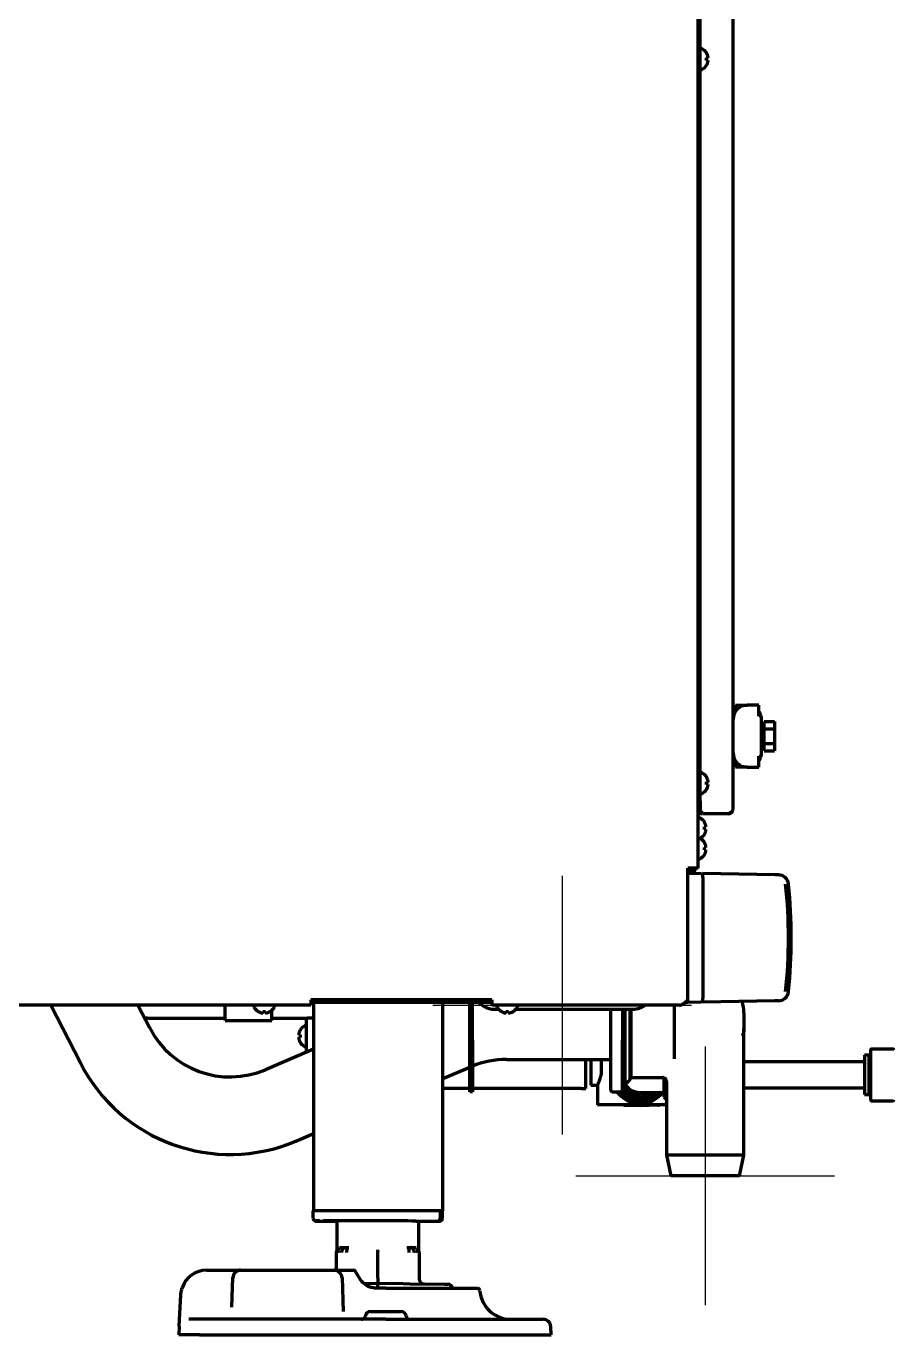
# Model space of a CAD drawing. Header units: inches. Extents: x -3055 to 7244, y 299 to 5591.
# Drawn here: x 1744 to 2080, y 1966 to 2472 of the extents above; entities that cross this region are included whole.
import ezdxf

# ---------------------------------------------------------------- set-up
doc = ezdxf.new("R2010")
doc.units = ezdxf.units.IN

# ---------------------------------------------------------------- blocks, each defined once
blk = doc.blocks.new('A$C0B5A562A')
at = {"color": 6}
for p, q in [((0, 50), (0, -50)), ((-50, 0), (50, 0))]:
    blk.add_line(p, q, dxfattribs=at)
blk = doc.blocks.new('A$C29D5572B')
at = {"color": 1}
for p, q in [((0, 50), (0, -50)), ((-50, 0), (50, 0))]:
    blk.add_line(p, q, dxfattribs=at)
blk = doc.blocks.new('A$C0F8E2EAE')
blk.add_blockref('A$C29D5572B', (0, 0))

msp = doc.modelspace()

# ---------------------------------------------------------------- linework, layer by layer
at = {"linetype": 'Continuous', "lineweight": 70}
for p, q in [((2003.89, 2146.62), (2003.89, 3798.12)), ((2017.39, 2169.42), (2017.39, 2485.22)), ((2004.69, 2172.42), (2004.69, 2481.12)), ((2005.29, 2463.42), (2005.09, 2463.42)), ((2007.14, 2461.72), (2007.17, 2461.72)), ((2005.09, 2455.42), (2005.29, 2455.42)), ((2007.17, 2457.12), (2007.14, 2457.12)), ((2018.39, 2207.29), (2018.39, 2209.62)), ((2018.39, 2209.62), (2022.89, 2209.62)), ((2027.39, 2209.62), (2022.89, 2209.62)), ((2027.39, 2205.35), (2027.39, 2209.62)), ((2028.2, 2205.57), (2027.39, 2205.35)), ((2028.39, 2191.12), (2028.39, 2204.12)), ((2029.39, 2203.27), (2033.39, 2203.27)), ((2029.39, 2200.45), (2029.39, 2203.27)), ((2033.39, 2203.27), (2033.39, 2200.45)), ((2029.39, 2200.62), (2028.39, 2200.62)), ((2029.39, 2200.45), (2033.39, 2200.45)), ((2029.39, 2194.8), (2029.39, 2200.45)), ((2033.39, 2200.45), (2033.39, 2194.8)), ((2028.39, 2194.62), (2029.39, 2194.62)), ((2029.39, 2191.97), (2029.39, 2194.8)), ((2029.39, 2194.8), (2033.39, 2194.8)), ((2029.39, 2191.97), (2033.39, 2191.97)), ((2033.39, 2194.8), (2033.39, 2191.97)), ((2018.39, 2185.62), (2018.39, 2187.96)), ((2027.39, 2189.9), (2028.2, 2189.68)), ((2027.39, 2185.62), (2027.39, 2189.9)), ((2005.29, 2183.42), (2005.09, 2183.42)), ((2007.14, 2181.72), (2007.17, 2181.72)), ((2022.89, 2185.62), (2018.39, 2185.62)), ((2022.89, 2185.62), (2027.39, 2185.62)), ((2007.17, 2177.12), (2007.14, 2177.12)), ((2004.69, 2172.42), (2004.69, 2169.42)), ((2005.09, 2175.42), (2005.29, 2175.42)), ((2004.69, 2169.42), (2003.89, 2169.42)), ((2004.49, 2166.02), (2004.29, 2166.02)), ((2004.39, 2168.42), (2004.53, 2168.42)), ((2004.39, 2168.42), (2004.39, 2167.62)), ((2005.39, 2167.62), (2004.39, 2167.62)), ((2015.59, 2167.62), (2005.69, 2167.62)), ((2006.34, 2164.32), (2006.37, 2164.32)), ((2004.29, 2158.02), (2004.49, 2158.02)), ((2004.69, 2158.07), (2004.68, 2158.07)), ((2006.37, 2159.72), (2006.34, 2159.72)), ((2006.34, 2156.42), (2006.37, 2156.42)), ((2006.37, 2151.82), (2006.34, 2151.82)), ((1999.89, 2095.62), (1999.89, 2146.62)), ((2001.89, 2146.62), (1999.89, 2146.62)), ((2000.39, 2145.62), (2000.89, 2145.62)), ((2000.39, 2144.62), (2000.39, 2145.62)), ((2000.89, 2144.62), (2000.89, 2145.62)), ((2003.89, 2146.62), (2001.89, 2146.62)), ((2004.29, 2150.12), (2004.49, 2150.12)), ((2000.39, 2144.62), (1999.88, 2144.62)), ((2005.15, 2144.41), (1999.89, 2144.5)), ((2000.39, 2144.62), (2000.89, 2144.62)), ((2005.64, 2144.12), (2005.59, 2144.12)), ((2033.55, 2144.01), (2005.64, 2144.5)), ((2005.64, 2142.9), (2005.64, 2144.5)), ((2005.64, 2142.9), (2005.64, 2096.35)), ((2034.9, 2143.99), (2033.55, 2144.01)), ((1854.09, 2095.62), (1854.09, 2093.62)), ((1924.09, 2095.62), (1854.09, 2095.62)), ((1924.09, 2095.62), (1924.09, 2093.62)), ((1999.89, 2094.62), (1999.89, 2095.61)), ((1999.89, 2094.75), (1999.89, 2095.45)), ((2005.59, 2095.12), (2005.64, 2095.12)), ((2005.64, 2094.75), (2005.64, 2096.35)), ((2033.55, 2095.24), (2005.64, 2094.75)), ((2034.9, 2095.26), (2033.55, 2095.24)), ((1854.09, 2093.62), (1030.09, 2093.62)), ((1753.61, 2093.62), (1765.03, 2071.28)), ((1791.74, 2084.93), (1787.3, 2093.62)), ((1821.04, 2089.62), (1821.04, 2093.62)), ((1832.09, 2093.22), (1832.09, 2093.02)), ((1833.79, 2091.15), (1833.79, 2091.18)), ((1838.39, 2091.18), (1838.39, 2091.15)), ((1839.04, 2089.62), (1839.04, 2091.62)), ((1840.09, 2093.02), (1840.09, 2093.22)), ((1924.08, 2094.62), (1854.08, 2094.62)), ((1855.19, 2094.62), (1855.19, 2014.12)), ((1905.19, 2014.12), (1905.19, 2094.62)), ((1915.59, 2080.12), (1915.59, 2094.62)), ((1916.59, 2080.12), (1916.59, 2094.62)), ((1996.69, 2093.62), (1924.09, 2093.62)), ((1925.14, 2092.02), (1926.73, 2092.02)), ((1926.09, 2093.22), (1926.09, 2093.02)), ((1927.79, 2091.15), (1927.79, 2091.18)), ((1932.39, 2091.18), (1932.39, 2091.15)), ((1933.45, 2092.02), (1978.64, 2092.02)), ((1934.09, 2093.02), (1934.09, 2093.22)), ((1970.09, 2060.87), (1970.09, 2092.03)), ((1974.59, 2092.02), (1974.59, 2080.12)), ((1975.59, 2092.02), (1975.59, 2080.12)), ((1977.59, 2065.15), (1977.59, 2092.02)), ((1977.84, 2092.02), (1977.84, 2065.37)), ((1994.59, 2093.62), (1994.59, 2072.85)), ((1999.89, 2094.62), (1998.79, 2094.62)), ((1999.89, 2094.75), (2005.15, 2094.84)), ((2021.59, 2090.62), (2021.59, 2084.62)), ((1791.98, 2088.62), (1821.04, 2088.62)), ((1821.04, 2087.62), (1821.04, 2089.62)), ((1821.04, 2087.62), (1839.04, 2087.62)), ((1839.04, 2087.62), (1839.04, 2089.62)), ((1839.04, 2088.62), (1851.98, 2088.62)), ((1852.04, 2085.57), (1851.84, 2085.57)), ((1852.44, 2075.38), (1852.44, 2088.65)), ((1849.96, 2083.87), (1850, 2083.87)), ((1915.59, 2060.12), (1915.59, 2080.12)), ((1916.59, 2080.12), (1916.59, 2060.12)), ((1974.59, 2060.12), (1974.59, 2080.12)), ((1975.59, 2080.12), (1975.59, 2060.12)), ((2021.59, 2035.62), (2021.59, 2084.61)), ((1855.19, 2076.55), (1836.6, 2068.65)), ((1850, 2079.27), (1849.96, 2079.27)), ((1851.84, 2077.57), (1852.04, 2077.57)), ((2070.54, 2076.42), (2070.54, 2056.82)), ((2079.34, 2076.62), (2070.74, 2076.62)), ((1929.78, 2072.62), (1970.09, 2072.62)), ((1960.44, 2061.32), (1960.44, 2072.62)), ((1962.44, 2072.62), (1962.44, 2070.17)), ((1962.44, 2070.17), (1962.44, 2062.72)), ((1966.44, 2072.62), (1966.44, 2067.3)), ((2068.24, 2071.62), (2021.59, 2071.62)), ((2068.24, 2074.22), (2068.24, 2059.03)), ((2069.84, 2074.22), (2068.24, 2074.22)), ((2069.84, 2074.22), (2069.84, 2059.03)), ((2070.34, 2072.45), (2069.84, 2072.45)), ((2070.34, 2058.67), (2070.34, 2074.57)), ((2070.54, 2074.57), (2070.34, 2074.57)), ((1905.19, 2065.2), (1915.59, 2069.62)), ((1977.59, 2065.31), (1977.84, 2065.37)), ((1977.84, 2065.62), (1990.09, 2065.62)), ((1990.64, 2065.52), (1990.64, 2058.12)), ((1991.44, 2064.78), (1991.44, 2057.32)), ((1915.59, 2061.32), (1905.19, 2061.32)), ((1916.59, 2060.12), (1915.59, 2060.12)), ((1958.64, 2061.32), (1916.59, 2061.32)), ((1958.64, 2061.32), (1960.44, 2061.32)), ((1962.44, 2062.72), (1964.98, 2062.72)), ((1964.94, 2062.82), (1964.94, 2055.12)), ((1970.84, 2060.12), (1973.84, 2060.12)), ((1974.59, 2060.12), (1975.59, 2060.12)), ((1981.44, 2059.82), (1990.14, 2059.82)), ((1991.59, 2064.12), (1991.59, 2035.62)), ((2021.59, 2061.62), (2068.24, 2061.62)), ((2069.84, 2060.8), (2070.34, 2060.8)), ((1980.44, 2055.12), (1964.94, 2055.12)), ((1975.12, 2059.01), (1978.01, 2057.35)), ((1981.44, 2054.62), (1975.85, 2054.82)), ((1979.44, 2055.12), (1979.44, 2054.92)), ((1980.44, 2054.92), (1979.44, 2054.92)), ((1980.44, 2055.12), (1980.44, 2054.92)), ((1982.44, 2055.12), (1980.44, 2055.12)), ((1982.44, 2054.92), (1980.44, 2054.92)), ((1981.44, 2054.62), (1981.44, 2054.92)), ((1988.48, 2054.87), (1981.44, 2054.62)), ((1982.44, 2054.92), (1982.44, 2055.12)), ((1991.59, 2055.12), (1982.44, 2055.12)), ((1983.44, 2054.92), (1982.44, 2054.92)), ((1983.44, 2055.12), (1983.44, 2054.92)), ((1984.87, 2057.35), (1987.76, 2059.01)), ((1990.64, 2058.12), (1991.44, 2057.32)), ((1991.44, 2057.32), (1991.59, 2057.32)), ((2068.24, 2059.03), (2068.24, 2059.02)), ((2068.24, 2059.02), (2069.84, 2059.02)), ((2069.84, 2059.03), (2069.84, 2059.02)), ((2070.34, 2058.67), (2070.54, 2058.67)), ((2070.74, 2056.62), (2079.34, 2056.62)), ((1848.33, 2041.04), (1855.19, 2043.96)), ((1991.59, 2035.62), (1993.34, 2027.62)), ((2021.59, 2035.62), (1991.59, 2035.62)), ((2019.84, 2027.62), (2021.59, 2035.62)), ((2019.84, 2027.62), (1993.34, 2027.62)), ((1855.04, 2014.12), (1855.19, 2014.12)), ((1855.04, 2011.27), (1855.04, 2014.12)), ((1856.99, 2014.12), (1855.19, 2014.12)), ((1903.39, 2014.12), (1856.99, 2014.12)), ((1905.19, 2014.12), (1903.39, 2014.12)), ((1904.08, 2014.12), (1904.08, 2011.12)), ((1904.08, 2014.12), (1904.08, 2011.12)), ((1905.04, 2011.13), (1905.04, 2014.12)), ((1855.04, 2011.27), (1855.04, 2011.13)), ((1856.47, 2010.12), (1856.7, 2010.12)), ((1856.71, 2010.12), (1864.17, 2010.12)), ((1856.71, 2010.12), (1864.17, 2010.12)), ((1864.17, 2010.21), (1864.17, 1998.43)), ((1894.89, 2010.12), (1903.38, 2010.12)), ((1894.89, 2010.12), (1903.38, 2010.12)), ((1895.92, 1998.43), (1895.92, 2010.12)), ((1903.38, 2010.12), (1903.61, 2010.12)), ((1865.25, 1999.58), (1864.33, 1998.64)), ((1865.95, 1999.88), (1866.26, 1999.88)), ((1866.8, 1999.6), (1866.15, 1998.66)), ((1866.26, 1999.88), (1867.3, 1999.9)), ((1868.02, 1999.62), (1868.02, 1998.68)), ((1868.03, 1999.91), (1868.79, 1999.93)), ((1891.29, 1999.93), (1892.05, 1999.91)), ((1892.06, 1999.62), (1892.06, 1998.68)), ((1892.79, 1999.9), (1893.82, 1999.88)), ((1893.28, 1999.6), (1893.93, 1998.66)), ((1893.82, 1999.88), (1894.13, 1999.88)), ((1894.83, 1999.58), (1895.75, 1998.64)), ((1864.04, 1991.12), (1864.04, 1997.94)), ((1880.04, 1988.12), (1880.04, 1998.18)), ((1893.93, 1998.66), (1893.93, 1998.66)), ((1896.04, 1997.94), (1896.04, 1987.81)), ((1813.89, 1991.12), (1818.77, 1991.12)), ((1818.77, 1991.12), (1826.99, 1991.12)), ((1826.99, 1991.12), (1832.48, 1991.12)), ((1832.48, 1991.12), (1857.7, 1991.12)), ((1857.7, 1991.12), (1863.19, 1991.12)), ((1863.19, 1991.12), (1869.19, 1991.12)), ((1869.19, 1991.12), (1870.59, 1991.12)), ((1872.52, 1988.72), (1871.46, 1990.61)), ((1872.8, 1988.22), (1872.52, 1988.72)), ((1823.59, 1976.86), (1823.99, 1988.23)), ((1866.19, 1988.23), (1866.65, 1975.12)), ((1874.6, 1986.03), (1879.94, 1986.12)), ((1883.09, 1984.12), (1879.78, 1984.12)), ((1879.94, 1986.12), (1880.04, 1986.12)), ((1880.04, 1986.12), (1880.15, 1986.12)), ((1880.15, 1986.12), (1889.84, 1985.95)), ((1883.09, 1984.12), (1918.51, 1984.12)), ((1889.84, 1985.95), (1892.6, 1985.9)), ((1892.6, 1985.9), (1905.89, 1985.67)), ((1905.89, 1985.67), (1907.06, 1985.65)), ((1803.27, 1969.5), (1803.9, 1981.65)), ((1877.19, 1975.12), (1889, 1975.12)), ((1803.27, 1969.5), (1803.09, 1966.12)), ((1811.25, 1972.12), (1806.92, 1972.12)), ((1883.09, 1972.12), (1811.25, 1972.12)), ((1883.09, 1972.12), (1943.93, 1972.12)), ((1947.09, 1966.12), (1946.93, 1969.28)), ((1811.08, 1966.12), (1803.09, 1966.12)), ((1811.08, 1966.12), (1883.09, 1966.12)), ((1883.09, 1966.12), (1947.09, 1966.12))]:
    msp.add_line(p, q, dxfattribs=at)
for centre, radius, start, end in [((2005.09, 2463.02), 0.4, 90, 180), ((2005.29, 2463.02), 0.4, 59.6988, 90), ((2003.07, 2459.22), 4.8, 31.5837, 59.6988), ((2003.39, 2459.42), 3.78, 0.0035, 7.6041), ((2003.39, 2459.42), 3.78, 352.3959, 359.9965), ((2005.09, 2455.82), 0.4, 180, 270), ((2005.29, 2455.82), 0.4, 270, 300.3012), ((2003.07, 2459.62), 4.8, 300.3012, 328.4186), ((2022.89, 2204.12), 5.5, 90, 180), ((2022.89, 2204.12), 5.5, 15.2551, 35.0968), ((2022.89, 2204.12), 5.5, 0, 15.2551), ((2022.89, 2191.12), 5.5, 180, 270), ((2022.89, 2191.12), 5.5, 344.7449, 0), ((2022.89, 2191.12), 5.5, 324.9032, 344.7449), ((2005.09, 2183.02), 0.4, 90, 180), ((2005.29, 2183.02), 0.4, 59.6988, 90), ((2003.07, 2179.22), 4.8, 31.5837, 59.6988), ((2003.07, 2179.62), 4.8, 300.3012, 328.4186), ((2003.39, 2179.42), 3.78, 0.0035, 7.6041), ((2003.39, 2179.42), 3.78, 352.3959, 359.9965), ((2005.09, 2175.82), 0.4, 180, 270), ((2005.29, 2175.82), 0.4, 270, 300.3012), ((2004.29, 2165.62), 0.4, 90, 180), ((2004.49, 2165.62), 0.4, 59.6988, 90), ((2002.27, 2161.82), 4.8, 31.5837, 59.6988), ((2002.59, 2162.02), 3.78, 0.0035, 7.6041), ((2002.59, 2162.02), 3.78, 352.3959, 359.9965), ((2004.29, 2158.42), 0.4, 180, 270), ((2004.29, 2157.72), 0.4, 118.9561, 180), ((2004.49, 2158.42), 0.4, 270, 300.3012), ((2002.27, 2162.22), 4.8, 300.3012, 328.4186), ((2002.27, 2153.92), 4.8, 31.5837, 59.6988), ((2002.27, 2154.32), 4.8, 300.3012, 328.4186), ((2002.59, 2154.12), 3.78, 0.0035, 7.6041), ((2002.59, 2154.12), 3.78, 352.3959, 359.9965), ((2000.89, 2146.62), 1, 270, 0), ((2000.89, 2146.62), 2, 270, 0), ((2004.29, 2150.52), 0.4, 180, 270), ((2004.49, 2150.52), 0.4, 270, 300.3012), ((2005.14, 2143.91), 0.5, 0, 89), ((2034.83, 2139.99), 4, 5.987, 89), ((1840.64, 2119.62), 199.25, 0, 5.987), ((1840.64, 2119.62), 199.25, 354.013, 0), ((2005.14, 2095.34), 0.5, 271, 0), ((2007.59, 2090.62), 14, 0, 18.2798), ((2034.83, 2099.26), 4, 271, 354.013), ((1832.49, 2093.22), 0.4, 90, 180), ((1832.49, 2093.02), 0.4, 180, 210.3012), ((1836.29, 2095.24), 4.8, 210.3012, 238.4186), ((1836.09, 2094.93), 3.78, 262.3959, 269.9965), ((1836.09, 2094.93), 3.78, 270.0035, 277.6041), ((1835.89, 2095.24), 4.8, 301.5837, 329.6988), ((1839.69, 2093.22), 0.4, 0, 90), ((1839.69, 2093.02), 0.4, 329.6988, 0), ((1925.14, 2100.02), 8, 222.4547, 270), ((1926.49, 2093.22), 0.4, 90, 180), ((1926.49, 2093.02), 0.4, 180, 210.3012), ((1930.29, 2095.24), 4.8, 210.3012, 238.4186), ((1930.09, 2094.93), 3.78, 262.3959, 269.9965), ((1930.09, 2094.93), 3.78, 270.0035, 277.6041), ((1929.89, 2095.24), 4.8, 301.5837, 329.6988), ((1933.69, 2093.22), 0.4, 0, 90), ((1933.69, 2093.02), 0.4, 329.6988, 0), ((1978.64, 2100.02), 8, 270, 306.8705), ((1822.91, 2100.86), 35, 207.0721, 293.0255), ((1854.06, 2081.37), 4.8, 120.3012, 148.4186), ((1851.84, 2085.17), 0.4, 90, 120.3012), ((1852.04, 2085.17), 0.4, 0, 90), ((1853.74, 2081.57), 3.78, 172.3959, 179.9965), ((1853.74, 2081.57), 3.78, 180.0035, 187.6041), ((1854.06, 2081.77), 4.8, 211.5837, 239.6988), ((1851.84, 2077.97), 0.4, 239.6988, 270), ((1852.04, 2077.97), 0.4, 270, 0), ((2070.74, 2076.42), 0.2, 90, 180), ((2079.34, 2076.42), 0.2, 0, 90), ((1822.91, 2100.86), 65, 207.0721, 293.0255), ((1929.78, 2037.62), 35, 90, 112.1286), ((1976.59, 2065.15), 1, 306.1436, 0), ((1990.09, 2064.12), 1.5, 359.9468, 90.6469), ((1970.84, 2060.87), 0.75, 180, 270), ((1981.44, 2066.62), 11.05, 216.0281, 322.0144), ((1981.44, 2066.62), 10.8, 217.003, 265.4744), ((1973.84, 2060.87), 0.75, 270, 0), ((1981.44, 2066.62), 9.89, 220.9901, 230.3074), ((1981.44, 2066.62), 9.65, 221.535, 315.1969), ((1981.44, 2066.62), 9.4, 221.5856, 313.6612), ((1981.9, 2057.88), 8, 126.1436, 142.0487), ((1981.44, 2066.62), 7.55, 219.2063, 270), ((1981.44, 2066.62), 8.55, 226.8281, 307.3106), ((1981.44, 2066.62), 6.8, 212.6306, 270), ((1981.44, 2066.62), 7.55, 270, 295.7569), ((1981.44, 2066.62), 10.8, 274.5256, 320.9766), ((1981.44, 2066.62), 9.89, 309.6926, 316.5692), ((1990.14, 2059.32), 0.5, 0, 90), ((1975.94, 2057.32), 2.5, 241.3332, 268), ((1981.44, 2066.62), 9.89, 249.6926, 290.3074), ((1981.44, 2066.62), 10.8, 265.4744, 274.5256), ((1988.44, 2055.87), 1, 272, 311.8365), ((2070.74, 2056.82), 0.2, 180, 270), ((2079.34, 2056.82), 0.2, 270, 0), ((1865.97, 1998.88), 1, 91, 135.5), ((1865.04, 1997.94), 1, 135.5, 180), ((1862.17, 1998.79), 2, 344.3099, 0.04), ((1895.04, 1997.94), 1, 0, 44.5), ((1813.89, 1981.12), 10, 90, 161.5533), ((1826.99, 1988.12), 3, 90, 178), ((1863.19, 1988.12), 3, 2, 90), ((1870.59, 1990.12), 1, 29.22, 90), ((1879.78, 1992.12), 8, 209.22, 254.6843), ((1898.04, 1987.81), 2, 180, 269), ((1907.03, 1983.65), 2, 13.6323, 89), ((1918.51, 1983.12), 1, 4.4117, 90), ((1931.47, 1984.12), 12, 184.4117, 270), ((1877.19, 1973.12), 2, 90, 171.7868), ((1889, 1973.12), 2, 8.2132, 90), ((1873.72, 1973.62), 1.5, 270, 351.7868), ((1892.46, 1973.62), 1.5, 188.2132, 270), ((1943.93, 1969.12), 3, 3, 90)]:
    msp.add_arc(centre, radius, start, end, dxfattribs=at)
for centre, major_axis, ratio, start_param, end_param in [((1841.06, 2119.62), (0, -197.77), 0.999848, 1.465422, 1.67617), ((1856.04, 2011.13), (1, 0), 0.999995, 3.141593, 4.709304), ((1857.54, 2010.12), (-1.5, 0), 0.003085, 0.00001, 0.785408), ((1857.54, 2010.26), (-1.5, 0), 0.003085, 4.712399, 5.977528), ((1880.04, 2010.12), (-21, 0.06), 0.003085, 3.927, 6.996876), ((1903.38, 2011.12), (0, 1), 0.707107, 3.141593, 4.712389), ((1903.38, 2011.12), (0, 1), 0.707107, 3.141593, 4.712389), ((1902.54, 2010.12), (1.5, 0), 0.003085, 5.497778, 6.283176), ((1904.04, 2011.13), (1, 0), 0.999995, 4.715474, 6.283185), ((1892.04, 1998.91), (-0.017, -1), 0.01745, 2.356346, 3.141594), ((1894.11, 1998.88), (0, 1), 1, 5.48906, 6.265732), ((1865.63, 1997.94), (0.01, -1), 0.707088, 3.925849, 4.70425), ((1893.42, 1997.96), (-0.017, -1), 0.707053, 1.583129, 2.362365), ((1894.46, 1997.94), (-0.01, -1), 0.707088, 1.578072, 2.357338)]:
    msp.add_ellipse(centre, major_axis=major_axis, ratio=ratio, start_param=start_param, end_param=end_param, dxfattribs=at)
for points, degree in [([(2007.69, 2460.42), (2007.67, 2460.48), (2007.64, 2460.59), (2007.59, 2460.75), (2007.54, 2460.91), (2007.47, 2461.06), (2007.41, 2461.21), (2007.33, 2461.37), (2007.25, 2461.54), (2007.18, 2461.66), (2007.14, 2461.72)], 3), ([(2007.69, 2459.92), (2007.69, 2459.95), (2007.69, 2459.99), (2007.7, 2460.07), (2007.7, 2460.14), (2007.7, 2460.21), (2007.7, 2460.28), (2007.69, 2460.35), (2007.69, 2460.4), (2007.69, 2460.42)], 3), ([(2007.69, 2458.92), (2007.67, 2458.92), (2007.64, 2458.92), (2007.59, 2458.92), (2007.54, 2458.92), (2007.47, 2458.92), (2007.41, 2458.92), (2007.33, 2458.92), (2007.25, 2458.92), (2007.18, 2458.92), (2007.14, 2458.92)], 3), ([(2007.69, 2458.42), (2007.69, 2458.45), (2007.7, 2458.5), (2007.7, 2458.57), (2007.7, 2458.65), (2007.7, 2458.72), (2007.7, 2458.79), (2007.69, 2458.85), (2007.69, 2458.9), (2007.69, 2458.92)], 3), ([(2007.69, 2180.42), (2007.67, 2180.48), (2007.64, 2180.59), (2007.59, 2180.75), (2007.54, 2180.91), (2007.47, 2181.06), (2007.41, 2181.21), (2007.33, 2181.37), (2007.25, 2181.54), (2007.18, 2181.66), (2007.14, 2181.72)], 3), ([(2007.69, 2178.92), (2007.67, 2178.92), (2007.64, 2178.92), (2007.59, 2178.92), (2007.54, 2178.92), (2007.47, 2178.92), (2007.41, 2178.92), (2007.33, 2178.92), (2007.25, 2178.92), (2007.18, 2178.92), (2007.14, 2178.92)], 3), ([(2007.69, 2179.92), (2007.69, 2179.95), (2007.69, 2179.99), (2007.7, 2180.07), (2007.7, 2180.14), (2007.7, 2180.21), (2007.7, 2180.28), (2007.69, 2180.35), (2007.69, 2180.4), (2007.69, 2180.42)], 3), ([(2007.69, 2178.42), (2007.69, 2178.45), (2007.7, 2178.5), (2007.7, 2178.57), (2007.7, 2178.65), (2007.7, 2178.72), (2007.7, 2178.79), (2007.69, 2178.85), (2007.69, 2178.9), (2007.69, 2178.92)], 3), ([(2005.69, 2167.62), (2005.52, 2167.82), (2005.17, 2168.22), (2004.78, 2168.82), (2004.69, 2169.22), (2004.69, 2169.42)], 3), ([(2015.59, 2167.62), (2015.83, 2167.62), (2016.3, 2167.72), (2016.9, 2168.12), (2017.3, 2168.72), (2017.39, 2169.19), (2017.39, 2169.42)], 3), ([(2017.39, 2169.42), (2017.39, 2169.22), (2017.22, 2168.82), (2016.53, 2168.22), (2015.91, 2167.82), (2015.59, 2167.62)], 3), ([(2006.89, 2163.02), (2006.87, 2163.08), (2006.84, 2163.19), (2006.79, 2163.35), (2006.74, 2163.51), (2006.67, 2163.66), (2006.61, 2163.81), (2006.53, 2163.97), (2006.45, 2164.14), (2006.38, 2164.26), (2006.34, 2164.32)], 3), ([(2006.89, 2161.52), (2006.87, 2161.52), (2006.84, 2161.52), (2006.79, 2161.52), (2006.74, 2161.52), (2006.67, 2161.52), (2006.61, 2161.52), (2006.53, 2161.52), (2006.45, 2161.52), (2006.38, 2161.52), (2006.34, 2161.52)], 3), ([(2006.89, 2162.52), (2006.89, 2162.55), (2006.89, 2162.59), (2006.9, 2162.67), (2006.9, 2162.74), (2006.9, 2162.81), (2006.9, 2162.88), (2006.89, 2162.95), (2006.89, 2163), (2006.89, 2163.02)], 3), ([(2006.89, 2161.02), (2006.89, 2161.05), (2006.9, 2161.1), (2006.9, 2161.17), (2006.9, 2161.25), (2006.9, 2161.32), (2006.9, 2161.39), (2006.89, 2161.45), (2006.89, 2161.5), (2006.89, 2161.52)], 3), ([(2006.89, 2155.12), (2006.87, 2155.18), (2006.84, 2155.29), (2006.79, 2155.45), (2006.74, 2155.61), (2006.67, 2155.76), (2006.61, 2155.91), (2006.53, 2156.07), (2006.45, 2156.24), (2006.38, 2156.36), (2006.34, 2156.42)], 3), ([(2006.89, 2153.62), (2006.87, 2153.62), (2006.84, 2153.62), (2006.79, 2153.62), (2006.74, 2153.62), (2006.67, 2153.62), (2006.61, 2153.62), (2006.53, 2153.62), (2006.45, 2153.62), (2006.38, 2153.62), (2006.34, 2153.62)], 3), ([(2006.89, 2154.62), (2006.89, 2154.65), (2006.89, 2154.69), (2006.9, 2154.77), (2006.9, 2154.84), (2006.9, 2154.91), (2006.9, 2154.98), (2006.89, 2155.05), (2006.89, 2155.1), (2006.89, 2155.12)], 3), ([(2006.89, 2153.12), (2006.89, 2153.15), (2006.9, 2153.2), (2006.9, 2153.27), (2006.9, 2153.35), (2006.9, 2153.42), (2006.9, 2153.49), (2006.89, 2153.55), (2006.89, 2153.6), (2006.89, 2153.62)], 3), ([(1996.69, 2093.62), (1996.77, 2093.62), (1996.92, 2093.63), (1997.15, 2093.67), (1997.38, 2093.73), (1997.6, 2093.82), (1997.83, 2093.93), (1998.06, 2094.06), (1998.29, 2094.21), (1998.52, 2094.37), (1998.75, 2094.56), (1998.98, 2094.75), (1999.21, 2094.96), (1999.43, 2095.18), (1999.66, 2095.4), (1999.81, 2095.55), (1999.89, 2095.62)], 3), ([(1835.09, 2090.63), (1835.12, 2090.62), (1835.17, 2090.62), (1835.24, 2090.61), (1835.31, 2090.61), (1835.38, 2090.61), (1835.45, 2090.61), (1835.52, 2090.62), (1835.57, 2090.62), (1835.59, 2090.63)], 3), ([(1835.59, 2090.63), (1835.59, 2090.64), (1835.59, 2090.67), (1835.59, 2090.72), (1835.59, 2090.78), (1835.59, 2090.84), (1835.59, 2090.91), (1835.59, 2090.98), (1835.59, 2091.07), (1835.59, 2091.14), (1835.59, 2091.18)], 3), ([(1836.59, 2090.63), (1836.61, 2090.62), (1836.66, 2090.62), (1836.73, 2090.61), (1836.8, 2090.61), (1836.88, 2090.61), (1836.95, 2090.61), (1837.02, 2090.62), (1837.07, 2090.62), (1837.09, 2090.63)], 3), ([(1837.09, 2090.63), (1837.15, 2090.64), (1837.25, 2090.67), (1837.41, 2090.72), (1837.57, 2090.78), (1837.73, 2090.84), (1837.88, 2090.91), (1838.04, 2090.98), (1838.2, 2091.07), (1838.33, 2091.14), (1838.39, 2091.18)], 3), ([(1929.09, 2090.63), (1929.12, 2090.62), (1929.17, 2090.62), (1929.24, 2090.61), (1929.31, 2090.61), (1929.38, 2090.61), (1929.45, 2090.61), (1929.52, 2090.62), (1929.57, 2090.62), (1929.59, 2090.63)], 3), ([(1929.59, 2090.63), (1929.59, 2090.64), (1929.59, 2090.67), (1929.59, 2090.72), (1929.59, 2090.78), (1929.59, 2090.84), (1929.59, 2090.91), (1929.59, 2090.98), (1929.59, 2091.07), (1929.59, 2091.14), (1929.59, 2091.18)], 3), ([(1930.59, 2090.63), (1930.61, 2090.62), (1930.66, 2090.62), (1930.73, 2090.61), (1930.8, 2090.61), (1930.88, 2090.61), (1930.95, 2090.61), (1931.02, 2090.62), (1931.07, 2090.62), (1931.09, 2090.63)], 3), ([(1931.09, 2090.63), (1931.15, 2090.64), (1931.25, 2090.67), (1931.41, 2090.72), (1931.57, 2090.78), (1931.73, 2090.84), (1931.88, 2090.91), (1932.04, 2090.98), (1932.2, 2091.07), (1932.33, 2091.14), (1932.39, 2091.18)], 3), ([(1789.81, 2088.65), (1790.53, 2088.64), (1791.26, 2088.63), (1791.98, 2088.62)], 3), ([(1851.98, 2088.62), (1853.05, 2088.64), (1854.13, 2088.66), (1855.2, 2088.7)], 3), ([(1849.45, 2082.57), (1849.44, 2082.55), (1849.44, 2082.5), (1849.43, 2082.42), (1849.43, 2082.35), (1849.43, 2082.28), (1849.43, 2082.21), (1849.44, 2082.14), (1849.44, 2082.1), (1849.45, 2082.07)], 3), ([(1849.45, 2081.07), (1849.44, 2081.05), (1849.44, 2081), (1849.43, 2080.93), (1849.43, 2080.86), (1849.43, 2080.79), (1849.43, 2080.72), (1849.44, 2080.64), (1849.44, 2080.6), (1849.45, 2080.57)], 3), ([(1849.45, 2082.07), (1849.46, 2082.07), (1849.49, 2082.07), (1849.54, 2082.07), (1849.6, 2082.07), (1849.66, 2082.07), (1849.72, 2082.07), (1849.8, 2082.07), (1849.89, 2082.07), (1849.96, 2082.07), (1850, 2082.07)], 3), ([(1849.45, 2080.57), (1849.46, 2080.52), (1849.49, 2080.41), (1849.54, 2080.25), (1849.6, 2080.09), (1849.66, 2079.94), (1849.72, 2079.78), (1849.8, 2079.63), (1849.89, 2079.46), (1849.96, 2079.34), (1850, 2079.27)], 3), ([(1864.09, 1998.25), (1864.07, 1998.2), (1864.11, 1998.28)], 2), ([(1893.93, 1998.66), (1893.94, 1998.64), (1893.97, 1998.59), (1894.01, 1998.51), (1894.05, 1998.43), (1894.08, 1998.34), (1894.1, 1998.25), (1894.11, 1998.15), (1894.12, 1998.06), (1894.13, 1997.99), (1894.13, 1997.96)], 3), ([(1896, 1998.23), (1896, 1998.23), (1896, 1998.22)], 2)]:
    msp.add_open_spline(points, degree=degree, dxfattribs=at)
for points, knots in [([(2007.14, 2459.92), (2007.26, 2459.92), (2007.37, 2459.92), (2007.51, 2459.92), (2007.55, 2459.92), (2007.62, 2459.92), (2007.66, 2459.92), (2007.69, 2459.92)], [0, 0, 0, 0, 0.5, 0.5, 0.75, 0.75, 1, 1, 1, 1]), ([(2007.14, 2457.12), (2007.26, 2457.33), (2007.37, 2457.54), (2007.51, 2457.86), (2007.55, 2457.97), (2007.62, 2458.19), (2007.66, 2458.31), (2007.69, 2458.42)], [0, 0, 0, 0, 0.5, 0.5, 0.75, 0.75, 1, 1, 1, 1]), ([(2007.14, 2179.92), (2007.26, 2179.92), (2007.37, 2179.92), (2007.51, 2179.92), (2007.55, 2179.92), (2007.62, 2179.92), (2007.66, 2179.92), (2007.69, 2179.92)], [0, 0, 0, 0, 0.5, 0.5, 0.75, 0.75, 1, 1, 1, 1]), ([(2007.14, 2177.12), (2007.26, 2177.33), (2007.37, 2177.54), (2007.51, 2177.86), (2007.55, 2177.97), (2007.62, 2178.19), (2007.66, 2178.31), (2007.69, 2178.42)], [0, 0, 0, 0, 0.5, 0.5, 0.75, 0.75, 1, 1, 1, 1]), ([(2005.69, 2167.62), (2005.57, 2167.7), (2005.46, 2167.77), (2005.22, 2167.92), (2005.11, 2168), (2004.89, 2168.15), (2004.79, 2168.22), (2004.59, 2168.37), (2004.5, 2168.45), (2004.33, 2168.6), (2004.26, 2168.67), (2004.13, 2168.82), (2004.07, 2168.9), (2003.98, 2169.05), (2003.95, 2169.12), (2003.9, 2169.27), (2003.89, 2169.35), (2003.89, 2169.42)], [0, 0, 0, 0, 0.125, 0.125, 0.25, 0.25, 0.375, 0.375, 0.5, 0.5, 0.625, 0.625, 0.75, 0.75, 0.875, 0.875, 1, 1, 1, 1]), ([(2006.34, 2162.52), (2006.46, 2162.52), (2006.57, 2162.52), (2006.71, 2162.52), (2006.75, 2162.52), (2006.82, 2162.52), (2006.86, 2162.52), (2006.89, 2162.52)], [0, 0, 0, 0, 0.5, 0.5, 0.75, 0.75, 1, 1, 1, 1]), ([(2006.34, 2159.72), (2006.46, 2159.93), (2006.57, 2160.14), (2006.71, 2160.46), (2006.75, 2160.57), (2006.82, 2160.79), (2006.86, 2160.91), (2006.89, 2161.02)], [0, 0, 0, 0, 0.5, 0.5, 0.75, 0.75, 1, 1, 1, 1]), ([(2006.34, 2154.62), (2006.46, 2154.62), (2006.57, 2154.62), (2006.71, 2154.62), (2006.75, 2154.62), (2006.82, 2154.62), (2006.86, 2154.62), (2006.89, 2154.62)], [0, 0, 0, 0, 0.5, 0.5, 0.75, 0.75, 1, 1, 1, 1]), ([(2006.34, 2151.82), (2006.46, 2152.03), (2006.57, 2152.24), (2006.71, 2152.56), (2006.75, 2152.67), (2006.82, 2152.89), (2006.86, 2153.01), (2006.89, 2153.12)], [0, 0, 0, 0, 0.5, 0.5, 0.75, 0.75, 1, 1, 1, 1]), ([(1999.85, 2144.93), (1999.86, 2144.92), (1999.91, 2144.87), (1999.99, 2144.79), (2000.09, 2144.72), (2000.19, 2144.66), (2000.29, 2144.63), (2000.36, 2144.62), (2000.39, 2144.62)], [0, 0, 0, 0, 0.073109, 0.258487, 0.443865, 0.629243, 0.814622, 1, 1, 1, 1]), ([(1833.79, 2091.18), (1833.99, 2091.05), (1834.2, 2090.95), (1834.53, 2090.81), (1834.64, 2090.77), (1834.86, 2090.69), (1834.98, 2090.66), (1835.09, 2090.63)], [0, 0, 0, 0, 0.5, 0.5, 0.75, 0.75, 1, 1, 1, 1]), ([(1836.59, 2091.18), (1836.59, 2091.05), (1836.59, 2090.95), (1836.59, 2090.81), (1836.59, 2090.77), (1836.59, 2090.69), (1836.59, 2090.66), (1836.59, 2090.63)], [0, 0, 0, 0, 0.5, 0.5, 0.75, 0.75, 1, 1, 1, 1]), ([(1927.79, 2091.18), (1927.99, 2091.05), (1928.2, 2090.95), (1928.53, 2090.81), (1928.64, 2090.77), (1928.86, 2090.69), (1928.98, 2090.66), (1929.09, 2090.63)], [0, 0, 0, 0, 0.5, 0.5, 0.75, 0.75, 1, 1, 1, 1]), ([(1930.59, 2091.18), (1930.59, 2091.05), (1930.59, 2090.95), (1930.59, 2090.81), (1930.59, 2090.77), (1930.59, 2090.69), (1930.59, 2090.66), (1930.59, 2090.63)], [0, 0, 0, 0, 0.5, 0.5, 0.75, 0.75, 1, 1, 1, 1]), ([(1850, 2083.87), (1849.87, 2083.67), (1849.76, 2083.46), (1849.63, 2083.14), (1849.58, 2083.03), (1849.51, 2082.8), (1849.47, 2082.69), (1849.45, 2082.57)], [0, 0, 0, 0, 0.5, 0.5, 0.75, 0.75, 1, 1, 1, 1]), ([(1850, 2081.07), (1849.87, 2081.07), (1849.76, 2081.07), (1849.63, 2081.07), (1849.58, 2081.07), (1849.51, 2081.07), (1849.47, 2081.07), (1849.45, 2081.07)], [0, 0, 0, 0, 0.5, 0.5, 0.75, 0.75, 1, 1, 1, 1]), ([(2021.59, 2084.62), (2021.59, 2084.61), (2021.59, 2084.6), (2021.59, 2084.57), (2021.59, 2084.55), (2021.59, 2084.53), (2021.59, 2084.51), (2021.59, 2084.49), (2021.59, 2084.47), (2021.59, 2084.46), (2021.59, 2084.44), (2021.59, 2084.42), (2021.59, 2084.4), (2021.59, 2084.37), (2021.59, 2084.35), (2021.59, 2084.32), (2021.59, 2084.27), (2021.58, 2084.2), (2021.58, 2084.11), (2021.58, 2084.02), (2021.57, 2083.93), (2021.57, 2083.84), (2021.56, 2083.75), (2021.55, 2083.66), (2021.55, 2083.57), (2021.54, 2083.48), (2021.51, 2083.31), (2021.48, 2083.07), (2021.41, 2082.76), (2021.32, 2082.45), (2021.21, 2082.16), (2021.1, 2081.95), (2021.04, 2081.83), (2021.03, 2081.81)], [0, 0, 0, 0, 0.006414, 0.012873, 0.019375, 0.025923, 0.032516, 0.036173, 0.040345, 0.045031, 0.050233, 0.05595, 0.062183, 0.068931, 0.076195, 0.083976, 0.092272, 0.118772, 0.145593, 0.172739, 0.200216, 0.228029, 0.256183, 0.284682, 0.313532, 0.342737, 0.3723, 0.483858, 0.599012, 0.717927, 0.840752, 0.967623, 1, 1, 1, 1]), ([(2021.59, 2084.62), (2021.59, 2084.6), (2021.59, 2084.57), (2021.59, 2084.52), (2021.59, 2084.47), (2021.59, 2084.42), (2021.59, 2084.37), (2021.59, 2084.33), (2021.59, 2084.28), (2021.58, 2084.24), (2021.58, 2084.19), (2021.58, 2084.13), (2021.58, 2084.08), (2021.57, 2084.02), (2021.57, 2083.96), (2021.57, 2083.89), (2021.56, 2083.82), (2021.55, 2083.75), (2021.54, 2083.68), (2021.54, 2083.61), (2021.52, 2083.49), (2021.49, 2083.33), (2021.45, 2083.14), (2021.4, 2082.95), (2021.34, 2082.77), (2021.27, 2082.58), (2021.18, 2082.4), (2021.1, 2082.26), (2021.05, 2082.18), (2021.04, 2082.15)], [0, 0, 0, 0, 0.01648, 0.032649, 0.048489, 0.064002, 0.079189, 0.094051, 0.108025, 0.123301, 0.139876, 0.157749, 0.176917, 0.19738, 0.219135, 0.242181, 0.266517, 0.292141, 0.319052, 0.347249, 0.376731, 0.453662, 0.532706, 0.613877, 0.697185, 0.782642, 0.870257, 0.960037, 1, 1, 1, 1]), ([(1966.44, 2067.3), (1966.41, 2067.13), (1966.37, 2066.96), (1966.3, 2066.64), (1966.23, 2066.32), (1966.1, 2065.87), (1966.02, 2065.58), (1965.96, 2065.38), (1965.93, 2065.31), (1965.9, 2065.2), (1965.89, 2065.17), (1965.87, 2065.1), (1965.82, 2064.94), (1965.72, 2064.65), (1965.59, 2064.31), (1965.47, 2063.99), (1965.4, 2063.8), (1965.35, 2063.68), (1965.34, 2063.66), (1965.32, 2063.62), (1965.32, 2063.59), (1965.29, 2063.53), (1965.27, 2063.49), (1965.22, 2063.37), (1965.16, 2063.23), (1965.08, 2063.05), (1965.04, 2062.95), (1965.01, 2062.87), (1964.99, 2062.83), (1964.98, 2062.8), (1964.97, 2062.79), (1964.97, 2062.78), (1964.96, 2062.76), (1964.95, 2062.75), (1964.94, 2062.73), (1964.94, 2062.72), (1964.94, 2062.72)], [0, 0, 0, 0, 0.062484, 0.062484, 0.124969, 0.187453, 0.249938, 0.249938, 0.28118, 0.28118, 0.296801, 0.296801, 0.312422, 0.374906, 0.437391, 0.499875, 0.562359, 0.562359, 0.577981, 0.577981, 0.593602, 0.593602, 0.624844, 0.624844, 0.687328, 0.749813, 0.812297, 0.812297, 0.874781, 0.874781, 0.890402, 0.890402, 0.906023, 0.937266, 0.937266, 1, 1, 1, 1]), ([(1975.12, 2059.01), (1974.69, 2059.26), (1974.25, 2059.51), (1973.61, 2059.88), (1973.4, 2060.01), (1973.19, 2060.13)], [0, 0, 0, 0, 0.670045, 0.670045, 1, 1, 1, 1]), ([(1989.17, 2059.83), (1989.13, 2059.81), (1989.1, 2059.78), (1988.63, 2059.51), (1988.19, 2059.26), (1987.76, 2059.01)], [0, 0, 0, 0, 0.081779, 0.081779, 1, 1, 1, 1]), ([(1980.59, 2055.86), (1980.16, 2056.1), (1979.74, 2056.35), (1978.88, 2056.85), (1978.44, 2057.1), (1978.01, 2057.35)], [0, 0, 0, 0, 0.5, 0.5, 1, 1, 1, 1]), ([(1984.87, 2057.35), (1984.44, 2057.1), (1984, 2056.85), (1983.15, 2056.35), (1982.72, 2056.1), (1982.29, 2055.86)], [0, 0, 0, 0, 0.5, 0.5, 1, 1, 1, 1]), ([(1866.8, 1999.6), (1866.84, 1999.65), (1866.87, 1999.69), (1866.93, 1999.75), (1866.95, 1999.76), (1866.98, 1999.79), (1866.99, 1999.79), (1867.01, 1999.81), (1867.02, 1999.82), (1867.07, 1999.85), (1867.11, 1999.87), (1867.17, 1999.88), (1867.18, 1999.89), (1867.2, 1999.89), (1867.2, 1999.89), (1867.21, 1999.89), (1867.22, 1999.89), (1867.22, 1999.89), (1867.25, 1999.9), (1867.27, 1999.9), (1867.3, 1999.9)], [0, 0, 0, 0, 0.25, 0.25, 0.375, 0.375, 0.4375, 0.4375, 0.5, 0.5, 0.75, 0.75, 0.8125, 0.828125, 0.828125, 0.84375, 0.84375, 0.875, 0.875, 1, 1, 1, 1]), ([(1867.3, 1999.9), (1867.34, 1999.9), (1867.4, 1999.9), (1867.48, 1999.9), (1867.51, 1999.9), (1867.55, 1999.91), (1867.57, 1999.91), (1867.6, 1999.91), (1867.62, 1999.91), (1867.69, 1999.91), (1867.76, 1999.91), (1867.86, 1999.91), (1867.89, 1999.91), (1867.96, 1999.91), (1867.99, 1999.91), (1868.03, 1999.91)], [0, 0, 0, 0, 0.25, 0.25, 0.375, 0.375, 0.4375, 0.4375, 0.5, 0.5, 0.75, 0.75, 0.875, 0.875, 1, 1, 1, 1]), ([(1868.02, 1999.62), (1868.02, 1999.67), (1868.02, 1999.75), (1868.02, 1999.81), (1868.02, 1999.86), (1868.02, 1999.88), (1868.03, 1999.9), (1868.03, 1999.9), (1868.03, 1999.91), (1868.03, 1999.91), (1868.03, 1999.91), (1868.03, 1999.91), (1868.03, 1999.91), (1868.03, 1999.91)], [0, 0, 0, 0, 0.25, 0.5, 0.5, 0.75, 0.75, 0.8125, 0.84375, 0.84375, 0.875, 0.875, 1, 1, 1, 1]), ([(1880.04, 1998.47), (1880.04, 1998.56), (1880.04, 1998.66), (1880.04, 1998.8), (1880.04, 1998.87), (1880.04, 1998.96), (1880.04, 1998.99), (1880.04, 1999.01), (1880.04, 1999.02), (1880.04, 1999.03), (1880.04, 1999.04), (1880.04, 1999.04)], [0, 0, 0, 0, 0.5, 0.5, 0.75, 0.875, 0.9375, 0.9375, 0.96875, 0.96875, 1, 1, 1, 1]), ([(1892.05, 1999.91), (1892.07, 1999.91), (1892.09, 1999.91), (1892.12, 1999.91), (1892.17, 1999.91), (1892.26, 1999.91), (1892.32, 1999.91), (1892.37, 1999.91), (1892.39, 1999.91), (1892.42, 1999.91), (1892.43, 1999.91), (1892.51, 1999.91), (1892.57, 1999.9), (1892.66, 1999.9), (1892.68, 1999.9), (1892.74, 1999.9), (1892.76, 1999.9), (1892.79, 1999.9)], [0, 0, 0, 0, 0.0625, 0.0625, 0.125, 0.25, 0.375, 0.375, 0.4375, 0.4375, 0.5, 0.5, 0.75, 0.75, 0.875, 0.875, 1, 1, 1, 1]), ([(1893.28, 1999.6), (1893.25, 1999.65), (1893.21, 1999.69), (1893.16, 1999.74), (1893.15, 1999.75), (1893.13, 1999.76), (1893.12, 1999.77), (1893.09, 1999.8), (1893.07, 1999.81), (1893.01, 1999.85), (1892.97, 1999.87), (1892.91, 1999.88), (1892.9, 1999.89), (1892.88, 1999.89), (1892.88, 1999.89), (1892.87, 1999.89), (1892.87, 1999.89), (1892.86, 1999.89), (1892.83, 1999.9), (1892.81, 1999.9), (1892.79, 1999.9)], [0, 0, 0, 0, 0.25, 0.25, 0.3125, 0.3125, 0.375, 0.375, 0.5, 0.5, 0.75, 0.75, 0.8125, 0.828125, 0.828125, 0.84375, 0.84375, 0.875, 0.875, 1, 1, 1, 1]), ([(1865.12, 1998.65), (1865.12, 1998.64), (1865.11, 1998.63), (1865.09, 1998.6), (1865.09, 1998.59), (1865.06, 1998.55), (1865.05, 1998.52), (1865.01, 1998.44), (1864.99, 1998.39), (1864.96, 1998.29), (1864.96, 1998.26), (1864.94, 1998.2), (1864.94, 1998.17), (1864.93, 1998.1), (1864.93, 1998.06), (1864.92, 1998.02), (1864.92, 1998.01), (1864.92, 1998), (1864.92, 1997.98), (1864.92, 1997.96), (1864.92, 1997.94)], [0, 0, 0, 0, 0.0625, 0.0625, 0.125, 0.125, 0.25, 0.25, 0.5, 0.5, 0.625, 0.625, 0.75, 0.75, 0.875, 0.90625, 0.921875, 0.921875, 0.9375, 1, 1, 1, 1]), ([(1866.15, 1998.66), (1866.14, 1998.64), (1866.12, 1998.6), (1866.1, 1998.56), (1866.09, 1998.55), (1866.09, 1998.55), (1866.09, 1998.55), (1866.08, 1998.54), (1866.08, 1998.53), (1866.07, 1998.52), (1866.04, 1998.45), (1866.02, 1998.39), (1865.99, 1998.27), (1865.98, 1998.21), (1865.96, 1998.09), (1865.96, 1998.02), (1865.96, 1997.96)], [0, 0, 0, 0, 0.125, 0.1875, 0.195313, 0.195313, 0.203125, 0.203125, 0.21875, 0.25, 0.25, 0.5, 0.5, 0.75, 0.75, 1, 1, 1, 1]), ([(1868.03, 1997.97), (1868.03, 1998.04), (1868.03, 1998.1), (1868.02, 1998.23), (1868.02, 1998.29), (1868.02, 1998.38), (1868.02, 1998.42), (1868.02, 1998.46), (1868.02, 1998.47), (1868.02, 1998.47), (1868.02, 1998.48), (1868.02, 1998.48), (1868.02, 1998.48), (1868.02, 1998.5), (1868.02, 1998.52), (1868.02, 1998.59), (1868.02, 1998.63), (1868.02, 1998.68)], [0, 0, 0, 0, 0.25, 0.25, 0.5, 0.5, 0.625, 0.65625, 0.660156, 0.660156, 0.664063, 0.664063, 0.671875, 0.6875, 0.75, 0.75, 1, 1, 1, 1]), ([(1880.04, 1998.47), (1880.04, 1998.47), (1880.04, 1998.47), (1880.04, 1998.45), (1880.04, 1998.4), (1880.04, 1998.33), (1880.04, 1998.26), (1880.04, 1998.21), (1880.04, 1998.18)], [0, 0, 0, 0, 0.000031, 0.000031, 0.250024, 0.500016, 0.750008, 1, 1, 1, 1]), ([(1892.06, 1998.68), (1892.06, 1998.63), (1892.06, 1998.58), (1892.06, 1998.47), (1892.06, 1998.42), (1892.06, 1998.3), (1892.06, 1998.23), (1892.06, 1998.1), (1892.06, 1998.04), (1892.06, 1997.97)], [0, 0, 0, 0, 0.25, 0.25, 0.5, 0.5, 0.75, 0.75, 1, 1, 1, 1]), ([(1894.96, 1998.64), (1894.96, 1998.64), (1894.96, 1998.64), (1894.98, 1998.62), (1895.01, 1998.57), (1895.05, 1998.49), (1895.08, 1998.41), (1895.11, 1998.32), (1895.13, 1998.23), (1895.15, 1998.13), (1895.16, 1998.04), (1895.16, 1997.97), (1895.16, 1997.94)], [0, 0, 0, 0, 0.00004, 0.00004, 0.125035, 0.25003, 0.375025, 0.50002, 0.625015, 0.75001, 0.875005, 1, 1, 1, 1]), ([(1895.99, 1998.24), (1895.99, 1998.24), (1895.99, 1998.24), (1895.99, 1998.25), (1895.99, 1998.26), (1895.99, 1998.27), (1895.98, 1998.27), (1895.98, 1998.27)], [0, 0, 0, 0, 0.555109, 0.898472, 0.948951, 0.984417, 1, 1, 1, 1]), ([(1803.9, 1981.65), (1803.93, 1982.1), (1803.98, 1982.54), (1804.11, 1983.2), (1804.16, 1983.42), (1804.27, 1983.86), (1804.33, 1984.07), (1804.4, 1984.29)], [0, 0, 0, 0, 0.5, 0.5, 0.75, 0.75, 1, 1, 1, 1]), ([(1879.78, 1984.12), (1879.42, 1984.12), (1879.07, 1984.15), (1878.36, 1984.24), (1878.02, 1984.31), (1877.67, 1984.41)], [0, 0, 0, 0, 0.5, 0.5, 1, 1, 1, 1]), ([(1880.04, 1988.12), (1880.04, 1988.07), (1880.04, 1987.96), (1880.04, 1987.79), (1880.04, 1987.63), (1880.04, 1987.47), (1880.04, 1987.32), (1880.04, 1987.17), (1880.04, 1987.03), (1880.04, 1986.89), (1880.04, 1986.77), (1880.04, 1986.65), (1880.04, 1986.54), (1880.04, 1986.45), (1880.04, 1986.36), (1880.04, 1986.29), (1880.04, 1986.23), (1880.04, 1986.18), (1880.04, 1986.15), (1880.04, 1986.13), (1880.04, 1986.12), (1880.04, 1986.12)], [0, 0, 0, 0, 0.052794, 0.105589, 0.158383, 0.211178, 0.263972, 0.316766, 0.369561, 0.422355, 0.47515, 0.527944, 0.580739, 0.633533, 0.686327, 0.739122, 0.791916, 0.844711, 0.897505, 0.950299, 1, 1, 1, 1]), ([(1880.04, 1984.12), (1880.04, 1984.14), (1880.04, 1984.16), (1880.04, 1984.19), (1880.04, 1984.2), (1880.04, 1984.25), (1880.04, 1984.29), (1880.04, 1984.38), (1880.04, 1984.51), (1880.04, 1984.64), (1880.04, 1984.73), (1880.04, 1984.76), (1880.04, 1984.83), (1880.04, 1984.86), (1880.04, 1985.01), (1880.04, 1985.12), (1880.04, 1985.29), (1880.04, 1985.34), (1880.04, 1985.42), (1880.04, 1985.44), (1880.04, 1985.49), (1880.04, 1985.51), (1880.04, 1985.63), (1880.04, 1985.71), (1880.04, 1985.8), (1880.04, 1985.82), (1880.04, 1985.85), (1880.04, 1985.85), (1880.04, 1985.87), (1880.04, 1985.91), (1880.04, 1985.95), (1880.04, 1986.02), (1880.04, 1986.06), (1880.04, 1986.09), (1880.04, 1986.1), (1880.04, 1986.11), (1880.04, 1986.11), (1880.04, 1986.12), (1880.04, 1986.12), (1880.04, 1986.12)], [0, 0, 0, 0, 0.015666, 0.015666, 0.031332, 0.031332, 0.062663, 0.062663, 0.125326, 0.187989, 0.187989, 0.219321, 0.219321, 0.250653, 0.250653, 0.375979, 0.375979, 0.438642, 0.438642, 0.469974, 0.469974, 0.501305, 0.501305, 0.626631, 0.626631, 0.657963, 0.657963, 0.673629, 0.673629, 0.689295, 0.751958, 0.751958, 0.877284, 0.877284, 0.908616, 0.908616, 0.939947, 0.939947, 1, 1, 1, 1])]:
    msp.add_open_spline(points, degree=3, knots=knots, dxfattribs=at)

# ---------------------------------------------------------------- block references
for name, p in [('A$C0F8E2EAE', (1951.27, 2093.62)), ('A$C0B5A562A', (2006.59, 2027.62))]:
    msp.add_blockref(name, p)

doc.saveas('drawing.dxf')
